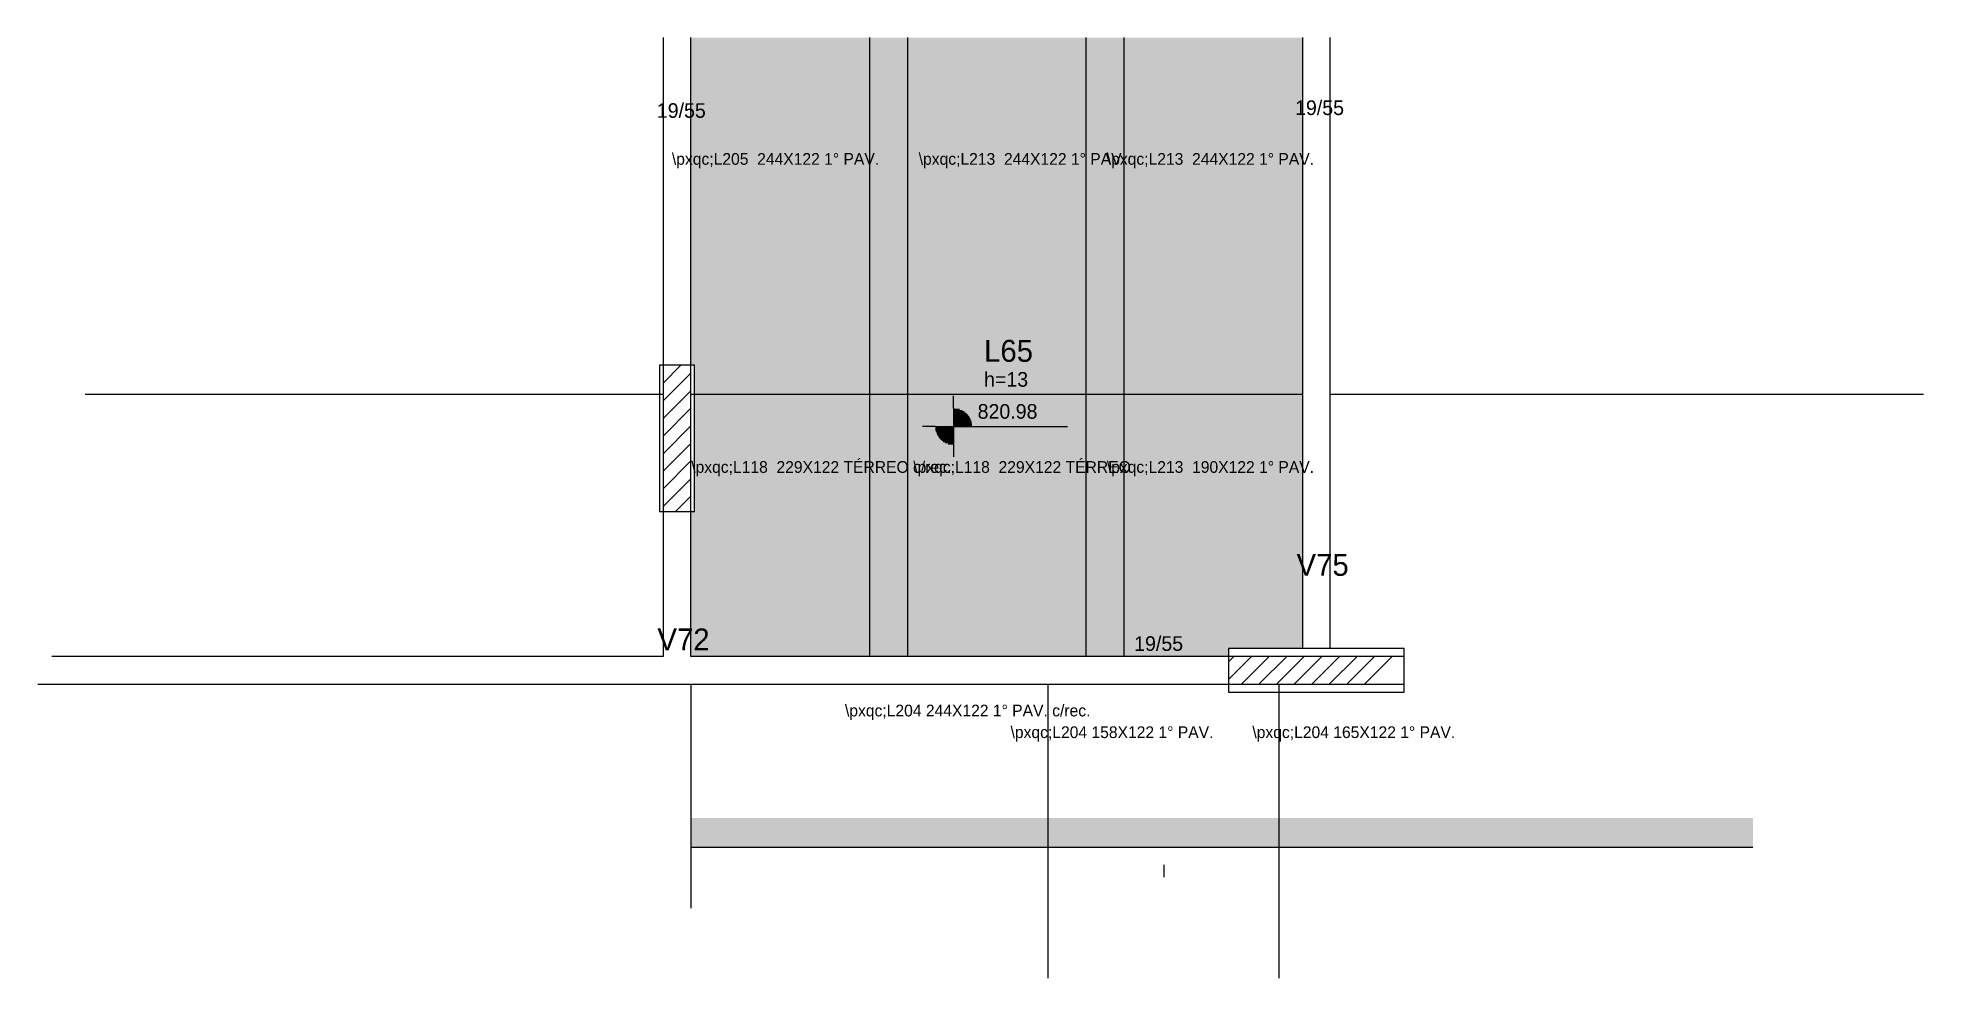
# Model space of a CAD drawing. Header units: metres. Extents: x 6003 to 7292, y 2477 to 3120.
import ezdxf

# ---------------------------------------------------------------- set-up
doc = ezdxf.new("R2010")
doc.units = ezdxf.units.M
for name, color, linetype in [('3', 7, 'Continuous'), ('4', 7, 'Continuous'), ('7', 7, 'Continuous'), ('AUX00', 7, 'Continuous'), ('Hachura', 7, 'Continuous'), ('Painéis', 7, 'Continuous'), ('REAPROVEITAMENTO', 7, 'Continuous')]:
    doc.layers.add(name, color=color, linetype=linetype)

msp = doc.modelspace()

# ---------------------------------------------------------------- hatches: boundary and pattern name
at = {"layer": 'Hachura'}
h = msp.add_hatch(color=7, dxfattribs=at)
h.dxf.hatch_style = 1
h.paths.add_polyline_path([(6571.2, 2697.2), (6597.2, 2697.2), (6597.2, 2697.2), (6597.2, 3120.2), (6597.2, 3120.2), (6571.2, 3120.2), (6571.2, 3120.2), (6571.2, 2697.2)])
h = msp.add_hatch(color=7, dxfattribs=at)
h.dxf.hatch_style = 1
h.paths.add_polyline_path([(6719.2, 2697.2), (6745.2, 2697.2), (6745.2, 2697.2), (6745.2, 3120.2), (6745.2, 3120.2), (6719.2, 3120.2), (6719.2, 3120.2), (6719.2, 2697.2)])
h = msp.add_hatch(color=7, dxfattribs=at)
h.dxf.hatch_style = 1
h.paths.add_polyline_path([(7175.2, 2566.7), (7175.2, 2586.7), (7175.2, 2586.7), (6449.2, 2586.7), (6449.2, 2586.7), (6449.2, 2566.7), (6449.2, 2566.7), (7175.2, 2566.7)])
at = {"layer": 'REAPROVEITAMENTO'}
h = msp.add_hatch(color=7, dxfattribs=at)
h.dxf.hatch_style = 1
h.paths.add_polyline_path([(6449.2, 2896.2), (6451.7, 2896.2), (6451.7, 2896.2), (6451.7, 2796.2), (6451.7, 2796.2), (6449.2, 2796.2), (6449.2, 2796.2), (6449.2, 2697.2), (6449.2, 2697.2), (6571.2, 2697.2), (6571.2, 2697.2), (6571.2, 3120.2), (6571.2, 3120.2), (6449.2, 3120.2), (6449.2, 3120.2), (6449.2, 2896.2)])
h = msp.add_hatch(color=7, dxfattribs=at)
h.dxf.hatch_style = 1
h.paths.add_polyline_path([(6597.2, 2697.2), (6719.2, 2697.2), (6719.2, 2697.2), (6719.2, 3120.2), (6719.2, 3120.2), (6597.2, 3120.2), (6597.2, 3120.2), (6597.2, 2697.2)])
h = msp.add_hatch(color=7, dxfattribs=at)
h.dxf.hatch_style = 1
h.paths.add_polyline_path([(6745.2, 2697.2), (6816.7, 2697.2), (6816.7, 2697.2), (6816.7, 2702.7), (6816.7, 2702.7), (6867.2, 2702.7), (6867.2, 2702.7), (6867.2, 3120.2), (6867.2, 3120.2), (6745.2, 3120.2), (6745.2, 3120.2), (6745.2, 2697.2)])

# ---------------------------------------------------------------- linework, layer by layer
at = {"layer": '3', "color": 7, "lineweight": 25}
for p, q in [((6430.2, 2883.9), (6442.4, 2896.2)), ((6430.2, 2895.9), (6430.4, 2896.2)), ((6430.2, 2871.9), (6449.2, 2890.9)), ((6430.2, 2859.8), (6449.2, 2878.8)), ((6628.8, 2866.8), (6628.8, 2875.4)), ((6430.2, 2847.8), (6449.2, 2866.8)), ((6628.8, 2866.8), (6628.8, 2841.8)), ((6628.8, 2866.2), (6632.7, 2866.2)), ((6628.8, 2865.4), (6634.6, 2865.4)), ((6628.8, 2864.6), (6635.9, 2864.6)), ((6628.8, 2863.8), (6636.9, 2863.8)), ((6628.8, 2863), (6637.8, 2863)), ((6628.8, 2862.3), (6638.5, 2862.3)), ((6430.2, 2835.8), (6449.2, 2854.8)), ((6616.3, 2854.3), (6607.6, 2854.3)), ((6616.3, 2854.3), (6641.3, 2854.3)), ((6628.8, 2853.5), (6616.3, 2853.5)), ((6628.8, 2852.7), (6616.4, 2852.7)), ((6628.8, 2851.9), (6616.5, 2851.9)), ((6628.8, 2851.2), (6616.7, 2851.2)), ((6628.8, 2850.4), (6617, 2850.4)), ((6628.8, 2849.6), (6617.3, 2849.6)), ((6628.8, 2848.8), (6617.6, 2848.8)), ((6628.8, 2861.5), (6639.1, 2861.5)), ((6628.8, 2860.7), (6639.6, 2860.7)), ((6628.8, 2859.9), (6640, 2859.9)), ((6628.8, 2859.1), (6640.4, 2859.1)), ((6628.8, 2858.3), (6640.7, 2858.3)), ((6628.8, 2857.5), (6640.9, 2857.5)), ((6628.8, 2856.7), (6641.1, 2856.7)), ((6628.8, 2855.9), (6641.2, 2855.9)), ((6628.8, 2855.1), (6641.3, 2855.1)), ((6641.3, 2854.3), (6706.6, 2854.3)), ((6430.2, 2823.8), (6449.2, 2842.8)), ((6628.8, 2848), (6618, 2848)), ((6628.8, 2847.2), (6618.6, 2847.2)), ((6628.8, 2846.4), (6619.2, 2846.4)), ((6628.8, 2845.6), (6619.9, 2845.6)), ((6628.8, 2844.8), (6620.7, 2844.8)), ((6628.8, 2844), (6621.7, 2844)), ((6628.8, 2843.2), (6623.1, 2843.2)), ((6628.8, 2842.4), (6625, 2842.4)), ((6628.8, 2841.8), (6628.8, 2833.6)), ((6430.2, 2811.8), (6449.2, 2830.8)), ((6430.2, 2799.7), (6449.2, 2818.7)), ((6438.6, 2796.2), (6449.2, 2806.7)), ((6816.7, 2681.4), (6832.5, 2697.2)), ((6816.7, 2693.4), (6820.4, 2697.2)), ((6825.5, 2678.2), (6844.5, 2697.2)), ((6837.5, 2678.2), (6856.5, 2697.2)), ((6849.5, 2678.2), (6868.5, 2697.2)), ((6861.5, 2678.2), (6880.5, 2697.2)), ((6873.6, 2678.2), (6892.6, 2697.2)), ((6885.6, 2678.2), (6904.6, 2697.2)), ((6897.6, 2678.2), (6916.6, 2697.2)), ((6909.6, 2678.2), (6928.6, 2697.2)), ((6772.8, 2546.3), (6772.8, 2554.8))]:
    msp.add_line(p, q, dxfattribs=at)
for points in [[(6430.2, 3120.2), (6430.2, 2896.2)], [(6449.2, 2896.2), (6449.2, 3120.2)], [(6867.2, 3120.2), (6867.2, 2702.7)], [(6886.2, 2702.7), (6886.2, 3120.2)], [(6430.2, 2796.2), (6430.2, 2697.2)], [(6430.2, 2796.2), (6430.2, 2697.2)], [(6449.2, 2697.2), (6449.2, 2796.2)], [(6449.2, 2697.2), (6449.2, 2796.2)], [(6430.2, 2697.2), (6012.2, 2697.2)], [(6816.7, 2697.2), (6449.2, 2697.2)], [(6002.7, 2678.2), (6439.7, 2678.2)], [(6439.7, 2678.2), (6816.7, 2678.2)]]:
    msp.add_lwpolyline(points, dxfattribs=at)
at = {"layer": '7', "color": 7, "lineweight": 25}
for points in [[(6427.7, 2796.2), (6451.7, 2796.2), (6451.7, 2896.2), (6427.7, 2896.2), (6427.7, 2796.2)], [(6430.2, 2796.2), (6449.2, 2796.2), (6449.2, 2896.2), (6430.2, 2896.2), (6430.2, 2796.2)], [(6816.7, 2672.7), (6936.7, 2672.7), (6936.7, 2702.7), (6816.7, 2702.7), (6816.7, 2672.7)], [(6816.7, 2678.2), (6936.7, 2678.2), (6936.7, 2697.2), (6816.7, 2697.2), (6816.7, 2678.2)]]:
    msp.add_lwpolyline(points, dxfattribs=at)
at = {"layer": 'Painéis', "color": 7, "lineweight": 25}
for p, q in [((6571.2, 3120.2), (6571.2, 2697.2)), ((6597.2, 3120.2), (6597.2, 2697.2)), ((6719.2, 3120.2), (6719.2, 2697.2)), ((6745.2, 3120.2), (6745.2, 2697.2)), ((6430.2, 2876.2), (6035.2, 2876.2)), ((6867.2, 2876.2), (6449.2, 2876.2)), ((7291.7, 2876.2), (6886.2, 2876.2)), ((6449.2, 2678.2), (6449.2, 2525.2)), ((6693.2, 2678.2), (6693.2, 2477.2)), ((6851.2, 2678.2), (6851.2, 2477.2)), ((6449.2, 2566.7), (7175.2, 2566.7))]:
    msp.add_line(p, q, dxfattribs=at)

# ---------------------------------------------------------------- texts
at = {"layer": '3', "color": 7, "lineweight": 25}
for s, p in [('19/55', (6425.9, 3065.4)), ('19/55', (6862.2, 3067.3)), ('h=13', (6649.6, 2881.6)), ('820.98', (6645.2, 2859.7)), ('19/55', (6752.2, 2701))]:
    msp.add_text(s, height=10, dxfattribs=at).set_placement(p)
at = {"layer": '4', "color": 7, "lineweight": 25}
for s, p in [('L65', (6649.6, 2898.6)), ('V75', (6863.2, 2752.3)), ('V72', (6426.3, 2701.3))]:
    msp.add_text(s, height=15, dxfattribs=at).set_placement(p)
at = {"layer": 'AUX00', "color": 7, "lineweight": 25}
for s, p in [('\\pxqc;L205 ^J244X122^J1° PAV.', (6436.2, 3033.3)), ('\\pxqc;L213 ^J244X122^J1° PAV.', (6604.9, 3033.3)), ('\\pxqc;L213 ^J244X122^J1° PAV.', (6733.5, 3033.3)), ('\\pxqc;L118 ^J229X122^JTÉRREO^Jc/rec.', (6449.4, 2822.7)), ('\\pxqc;L118 ^J229X122^JTÉRREO', (6601.2, 2822.7)), ('\\pxqc;L213 ^J190X122^J1° PAV.', (6733.5, 2822.7)), ('\\pxqc;L204^J244X122^J1° PAV.^Jc/rec.', (6554.5, 2656.2)), ('\\pxqc;L204^J158X122^J1° PAV.', (6667.7, 2641.4)), ('\\pxqc;L204^J165X122^J1° PAV.', (6833, 2641.4))]:
    msp.add_text(s, height=8, dxfattribs=at).set_placement(p)

doc.saveas('drawing.dxf')
